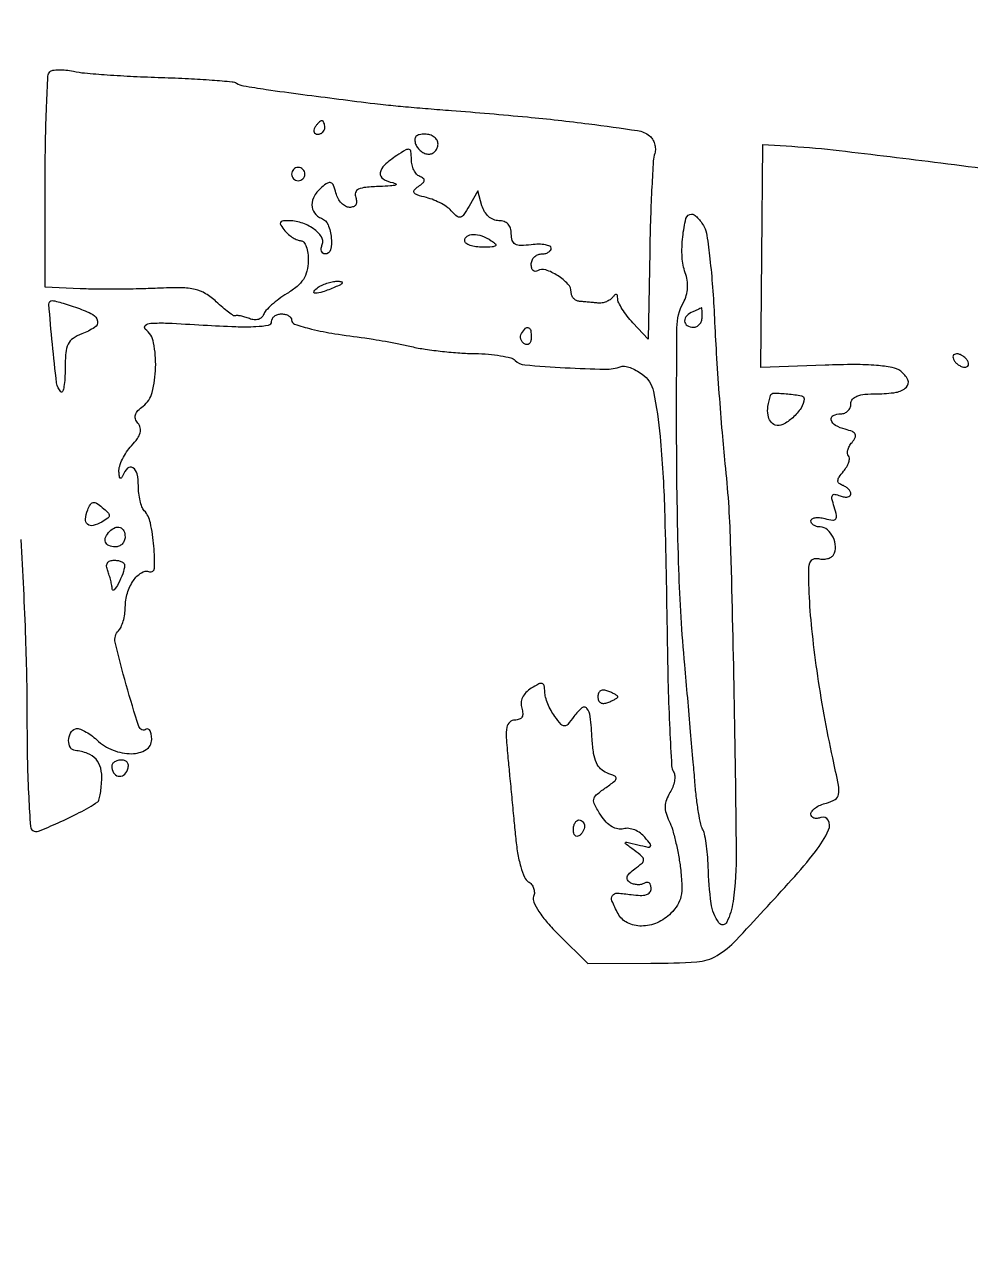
# Model space of a CAD drawing. Extents: x 0 to 4160, y 0 to 3120.
# Drawn here: x 1813.9 to 1956, y 2625.5 to 2809.5 of the extents above; entities that cross this region are included whole.
import ezdxf

# ---------------------------------------------------------------- set-up
doc = ezdxf.new("R2010")
doc.units = 0

msp = doc.modelspace()

# ---------------------------------------------------------------- linework, layer by layer
for points in [[(4159.499279, 606.274193, 0.000001), (4159.667734, 974.478125, 0.000057)], [(757.647081, 3119.740147, 0.000002), (520.492565, 3119.487217, 0.4139)], [(1464, 3119.996847, 0.000069), (1048.172693, 3119.935785, 0.000194)], [(1964.75, 0.149832, 0.000016), (2717.930904, 0.232101, 0.000028), (3351.473438, 0.357111)], [(1813.348642, 2732.10073, -0.005406), (1814.041835, 2717.272269, -0.008907), (1814.268823, 2704.724604, 0.005144), (1814.33311, 2698.638844, 0.008139), (1814.526755, 2693.425716, 0.003071), (1814.790924, 2688.994733, 0.242474), (1815.140792, 2688.412986, 0.236629), (1816.012559, 2688.335312, 0.009901), (1818.974729, 2689.572529, 0.017326), (1822.125219, 2691.094774, 0.022089), (1824.910391, 2692.722609, 0.193125), (1825.080149, 2692.962339, 0.013695), (1825.251992, 2693.779737, 0.017734), (1825.399644, 2694.795429, 0.012369), (1825.496992, 2695.949438, 0.072901), (1825.339037, 2697.778955, 0.125292), (1824.63533, 2699.127512, 0.122087), (1823.356833, 2699.997659, 0.067217), (1821.5, 2700.413633, -0.249358), (1820.789143, 2700.874202, -0.130989), (1820.52486, 2701.923875, -0.116958), (1820.809395, 2703.053734, -0.19478), (1821.545249, 2703.68175, -0.160756), (1822.091127, 2703.683369, -0.04085), (1822.918819, 2703.335888, -0.037396), (1823.848663, 2702.760812, -0.030354), (1824.753435, 2702.015083, 0.093654), (1827.186183, 2700.478796, 0.095748), (1829.992599, 2699.951901, 0.134587), (1832.148668, 2700.555332, 0.263436), (1833, 2702.059017, 0.038433), (1832.941931, 2702.81337, 0.082913), (1832.759767, 2703.364726, 0.157692), (1832.491178, 2703.626966, 0.259129), (1832.182185, 2703.612597, -0.485428), (1831.084593, 2704.013585, -0.010501), (1829.177093, 2710.275677, -0.010887), (1827.520612, 2716.685186, -0.259749), (1828.01173, 2718.41173, 0.091859), (1828.394003, 2718.967873, 0.03459), (1828.719038, 2719.858758, 0.032834), (1828.94674, 2720.901266, 0.034244), (1829.031803, 2721.95, -0.069251), (1829.355456, 2724.080611, -0.077296), (1830.24599, 2725.956041, -0.099334), (1831.443603, 2727.12941, -0.229491), (1832.66209, 2727.283741, 0.504183), (1833.411709, 2727.806319, 0.028465), (1833.316341, 2731.106563, 0.029304), (1832.80335, 2734.634517, 0.135972), (1831.873657, 2736.45, -0.098622), (1831.536847, 2737.003128, -0.030372), (1831.256637, 2737.943437, -0.029071), (1831.064364, 2739.058402, -0.028168), (1831, 2740.2, 0.054638), (1830.806014, 2741.969909, 0.194129), (1830.172361, 2742.892508, 0.351633), (1829.384938, 2742.820837, 0.105449), (1828.662281, 2741.75, -0.058946), (1828.454956, 2741.37165, -0.452665), (1828.277273, 2741.353531, -0.174488), (1828.137653, 2741.623832, -0.021818), (1828.078947, 2742.291813, -0.086969), (1828.188028, 2743.12962, -0.037283), (1828.605401, 2744.182211, -0.035441), (1829.229367, 2745.264731, -0.039091), (1829.981993, 2746.211047, 0.031803), (1830.847046, 2747.266801, 0.087044), (1831.264367, 2748.132472, 0.127493), (1831.280848, 2748.883571, 0.115775), (1830.934321, 2749.579139, -0.091655), (1830.571977, 2750.227037, -0.155324), (1830.560311, 2750.842866, -0.118499), (1830.923457, 2751.46962, -0.042317), (1831.702328, 2752.159905, 0.172691), (1833.072497, 2754.214294, 0.054308), (1833.587189, 2757.929027, 0.054314), (1833.290964, 2761.654102, 0.179009), (1832.039924, 2763.731051, -0.472915), (1832.033132, 2764.256871, -0.159195), (1832.8562, 2764.5899, -0.028713), (1835.401815, 2764.618742, -0.00386), (1840.75, 2764.330732, 0.005811), (1845.621061, 2764.087478, 0.022219), (1848.659574, 2764.106182, 0.031035), (1850.556216, 2764.320719, 0.363927), (1851, 2764.849681, -0.129505), (1851.115561, 2765.288362, -0.100695), (1851.440625, 2765.662094, -0.08882), (1851.926889, 2765.913422, -0.075107), (1852.5, 2766, -0.058897), (1853.073669, 2765.93219, -0.077911), (1853.559375, 2765.73207, -0.096447), (1853.884733, 2765.435806, -0.161345), (1854, 2765.087898, 0.325907), (1854.465215, 2764.449984, 0.017569), (1857.01178, 2763.73023, 0.020292), (1860.494101, 2763.025277, 0.009799), (1865, 2762.392312, -0.011938), (1866.264567, 2762.209155, -0.004091), (1868.0875, 2761.885164, -0.004063), (1870.093831, 2761.494723, -0.004687), (1872, 2761.089029, 0.01774), (1874.086798, 2760.701529, 0.009771), (1876.661562, 2760.368625, 0.009731), (1879.289327, 2760.132601, 0.015375), (1881.55, 2760.043551, -0.017797), (1883.555634, 2759.954817, -0.022211), (1885.405514, 2759.723841, -0.021184), (1886.90967, 2759.401681, -0.133801), (1887.583666, 2759.016334, 0.177462), (1889.025062, 2758.348057, 0.006541), (1895.117159, 2757.922236, 0.009431), (1901.056108, 2757.697401, 0.093962), (1903.5, 2758.112881, -0.138174), (1904.027891, 2758.155819, -0.038544), (1904.834631, 2757.932115, -0.035769), (1905.746805, 2757.525796, -0.030938), (1906.639171, 2756.975709, -0.192425), (1908.356187, 2754.333826, -0.025281), (1909.34594, 2747.582516, -0.016898), (1910.014918, 2736.668706, -0.003494), (1910.408268, 2717.425672, 0.003358), (1910.557352, 2710.033353, 0.005122), (1910.795516, 2703.621022, 0.002001), (1911.077589, 2698.135059, 0.125198), (1911.366289, 2697.216349, -0.126211), (1911.546472, 2696.638943, -0.055394), (1911.498658, 2695.833438, -0.049911), (1911.252654, 2694.94354, -0.047236), (1910.83187, 2694.102389, 0.049043), (1910.299672, 2693.028863, 0.084156), (1910.107284, 2692.051287, 0.079735), (1910.243832, 2691.028591, 0.040072), (1910.718568, 2689.811712, -0.040729), (1911.188921, 2688.601383, -0.013882), (1911.676655, 2686.778811, -0.013697), (1912.105957, 2684.727735, -0.015365), (1912.40375, 2682.733176, -0.018428), (1912.610905, 2680.16954, -0.062884), (1912.474344, 2678.504331, -0.086441), (1911.962324, 2677.221958, -0.058332), (1910.983176, 2675.983176, -0.092462), (1908.919226, 2674.568124, -0.102973), (1906.561528, 2674.062204, -0.11853), (1904.448756, 2674.556462, -0.154623), (1903.035184, 2675.934259, -0.022595), (1902.124153, 2677.83861, -0.256465), (1902.205471, 2678.64039, -0.26079), (1902.922998, 2678.993564, -0.023231), (1905, 2678.786692, 0.026543), (1906.380914, 2678.658375, 0.086439), (1907.288236, 2678.779644, 0.156193), (1907.803016, 2679.143431, 0.162846), (1908, 2679.73221, 0.076494), (1907.925532, 2680.216119, 0.153853), (1907.70625, 2680.529401, 0.186445), (1907.380448, 2680.625253, 0.11831), (1907, 2680.5, -0.089931), (1906.532153, 2680.316278, -0.059647), (1905.9555, 2680.272564, -0.057772), (1905.363278, 2680.367471, -0.069927), (1904.84851, 2680.593626, -0.126418), (1904.460038, 2680.997696, -0.212635), (1904.416095, 2681.457958, -0.121398), (1904.759079, 2681.99845, -0.033101), (1905.539639, 2682.652643, 0.018712), (1906.651708, 2683.531497, 0.228819), (1906.864157, 2684.014091, 0.21073), (1906.626877, 2684.504572, 0.015795), (1905.44113, 2685.450263, -0.003376), (1904.167345, 2686.415407, -0.396561), (1904.13695, 2686.60308, -0.311959), (1904.338315, 2686.681528, -0.002798), (1906, 2686.276848, 0.007846), (1907.531328, 2685.920253, 0.260958), (1907.879325, 2686.026923, 0.365825), (1907.89836, 2686.336396, 0.011791), (1907.069857, 2687.396108, 0.067204), (1906.390817, 2688.028005, 0.058932), (1905.538694, 2688.490781, 0.061876), (1904.650273, 2688.723506, 0.097402), (1903.865674, 2688.675124, -0.113169), (1903.009623, 2688.649093, -0.08564), (1902.129012, 2688.986445, -0.069947), (1901.264733, 2689.680186, -0.043707), (1900.460022, 2690.701357, -0.019877), (1899.526078, 2692.258389, -0.164089), (1899.384117, 2693.060065, -0.179565), (1899.763855, 2693.7464, -0.024775), (1901.074175, 2694.764507, 0.008624), (1902.498504, 2695.799214, 0.202905), (1902.742757, 2696.220989, 0.326938), (1902.54871, 2696.570007, 0.019276), (1901.361784, 2697.061871, -0.10316), (1900.421903, 2697.651005, -0.098393), (1899.776783, 2698.575718, -0.066165), (1899.369988, 2699.985875, -0.022448), (1899.148314, 2702.113287, 0.012112), (1898.863403, 2705.531527, 0.14166), (1898.361256, 2706.757216, 0.423486), (1897.606562, 2706.83244, 0.059469), (1896.418239, 2705.557298, -0.015239), (1895.471914, 2704.342611, -0.223362), (1894.99356, 2704.118017, -0.219406), (1894.510456, 2704.341049, -0.01469), (1893.531803, 2705.55887, -0.036636), (1892.967413, 2706.431079, -0.02898), (1892.485547, 2707.446345, -0.029789), (1892.148029, 2708.445943, -0.062077), (1892.031803, 2709.258474, 0.041518), (1891.939448, 2710.169114, 0.292438), (1891.648838, 2710.479147, 0.185739), (1891.127697, 2710.417059, 0.018096), (1890.007477, 2709.772596, 0.058436), (1889.2079, 2709.132613, 0.083858), (1888.687803, 2708.391228, 0.093964), (1888.476551, 2707.587548, 0.094529), (1888.574865, 2706.764123, -0.058052), (1888.725632, 2705.985879, -0.152826), (1888.598685, 2705.438577, -0.177836), (1888.201427, 2705.112319, -0.084094), (1887.53833, 2705, 0.186749), (1886.762254, 2704.699663, 0.164949), (1886.340402, 2703.937199, 0.060214), (1886.250669, 2702.394885, 0.008714), (1886.501515, 2699.25, -0.000194), (1886.756912, 2696.615278, -0.00011), (1887.06405, 2693.426563, -0.00011), (1887.372047, 2690.214098, -0.000182), (1887.630664, 2687.5, 0.018121), (1887.951782, 2685.060391, 0.027523), (1888.422887, 2682.974678, 0.028953), (1888.9768, 2681.383864, 0.166145), (1889.558557, 2680.723553, -0.093772), (1890.035109, 2680.317023, -0.083385), (1890.354092, 2679.748284, -0.08355), (1890.469383, 2679.107605, -0.094717), (1890.359254, 2678.493818, 0.200651), (1890.384608, 2677.638553, 0.039228), (1891.14466, 2676.260728, 0.033405), (1892.409298, 2674.594741, 0.018689), (1894.150788, 2672.738275), (1898.5, 2668.436019), (1907.963098, 2668.46801, 0.014852), (1914.87255, 2668.696672, 0.118651), (1917.897568, 2669.629044, 0.071391), (1920.755165, 2671.929115, 0.0034), (1929.100047, 2681, 0.018894), (1932.667403, 2685.242606, 0.055559), (1934.659582, 2688.489275, 0.239922), (1934.613304, 2689.954063, 0.374885), (1933.5, 2690.361626, -0.063747), (1932.926034, 2690.221723, -0.110673), (1932.440625, 2690.274687, -0.151583), (1932.121455, 2690.507403, -0.161357), (1932, 2690.873959, -0.175208), (1932.16591, 2691.33289, -0.063264), (1932.680803, 2691.813185, -0.05309), (1933.430689, 2692.240759, -0.04158), (1934.317629, 2692.543584, 0.06898), (1935.651703, 2693.08208, 0.23104), (1936.165981, 2693.84144, 0.084222), (1936.128502, 2695.236341, 0.005192), (1935.279716, 2699.312636, -0.009423), (1933.984021, 2705.810224, -0.009065), (1932.915686, 2712.436319, -0.009469), (1932.142368, 2718.702592, -0.015051), (1931.744227, 2724.091179, -0.008461), (1931.661468, 2727.186373, -0.068439), (1931.840754, 2728.592109, -0.217681), (1932.323916, 2729.174911, -0.178305), (1933.137141, 2729.254061, 0.061891), (1933.809051, 2729.164677, 0.064039), (1934.474352, 2729.244409, 0.07098), (1935.032933, 2729.473298, 0.122253), (1935.390385, 2729.82264, 0.153384), (1935.699685, 2731.038123, 0.09801), (1935.335243, 2732.461745, 0.10211), (1934.475361, 2733.593984, 0.181391), (1933.393011, 2734, -0.063222), (1932.860404, 2734.067616, -0.08125), (1932.409197, 2734.266249, -0.098344), (1932.107275, 2734.560716, -0.151606), (1932, 2734.90638, -0.255533), (1932.165159, 2735.208444, -0.10143), (1932.620945, 2735.384131, -0.066853), (1933.303796, 2735.406149, -0.038645), (1934.113855, 2735.259975, 0.028505), (1935.2729, 2735.026492, 0.266506), (1935.728281, 2735.20791, 0.226861), (1935.845782, 2735.722229, 0.021445), (1935.498455, 2737.004867, -0.018672), (1935.164438, 2738.211802, -0.181601), (1935.230264, 2738.728821, -0.324147), (1935.582772, 2738.902574, -0.0494), (1936.384601, 2738.682657, 0.046714), (1937.003605, 2738.50931, 0.08584), (1937.525476, 2738.504913, 0.135659), (1937.867745, 2738.662924, 0.220634), (1938, 2738.948051, 0.123264), (1937.907419, 2739.317884, 0.068334), (1937.632812, 2739.696866, 0.061519), (1937.227974, 2740.027212, 0.059288), (1936.75, 2740.254045, -0.091989), (1936.218965, 2740.549777, -0.241202), (1936.05168, 2740.939078, -0.132336), (1936.240659, 2741.489622, -0.024085), (1936.892501, 2742.361545, 0.038727), (1937.379134, 2743.053819, 0.054883), (1937.689768, 2743.739024, 0.069166), (1937.79377, 2744.317573, 0.209265), (1937.651177, 2744.682157, -0.182424), (1937.494781, 2745.028161, -0.079097), (1937.543047, 2745.538879, -0.063243), (1937.777627, 2746.128919, -0.047035), (1938.173127, 2746.708605, 0.05379), (1938.656945, 2747.438683, 0.242952), (1938.657491, 2747.934074, 0.181839), (1938.233009, 2748.318163, 0.029998), (1937.164451, 2748.667246, -0.063951), (1935.70372, 2749.256628, -0.198049), (1935.057613, 2750.074635, -0.364136), (1935.354091, 2750.736865, -0.11334), (1936.5, 2751, 0.099038), (1937.072457, 2751.114514, 0.097945), (1937.559375, 2751.440625, 0.097945), (1937.885486, 2751.927543, 0.099038), (1938, 2752.5, -0.175136), (1938.246885, 2753.183221, -0.129111), (1938.906831, 2753.654846, -0.070251), (1940.086435, 2753.92286, -0.020789), (1941.940983, 2754, 0.039334), (1944.78075, 2754.223747, 0.152662), (1946.343205, 2754.998332, 0.324238), (1946.545867, 2756.108969, 0.123834), (1945.483268, 2757.388576, 0.112043), (1944.196882, 2757.944956, 0.026161), (1941.851832, 2758.258112, 0.020587), (1938.585312, 2758.386475, 0.00836), (1934.13313, 2758.303608), (1924.5, 2757.963133), (1924.649444, 2774.701167), (1924.798888, 2791.439201), (1929.149444, 2791.172008, -0.013992), (1936.233338, 2790.537579, -0.001758), (1951.51826, 2788.68183, -0.002249), (1967.940305, 2786.554365, -0.003554)]]:
    msp.add_lwpolyline(points, format="xyb")
for points in [[(1834.47587, 2801.510902, -0.00468), (1838.522798, 2801.351467, -0.006867), (1842.077319, 2801.129126, -0.003591), (1845.070419, 2800.87896, -0.116271), (1845.758153, 2800.64947, 0.096714), (1846.78012, 2800.263928, 0.005293), (1850.18498, 2799.723775, 0.004616), (1855.677357, 2798.963699, 0.000727), (1866.5, 2797.583661, 0.007442), (1868.177669, 2797.397533, 0.001566), (1871.115625, 2797.125059, 0.00164), (1874.525774, 2796.830833, 0.001554), (1878, 2796.553428, -0.004427), (1889.41411, 2795.576016, -0.008256), (1898.636931, 2794.550037, -0.005126), (1905.962209, 2793.536039, -0.133366), (1907.772578, 2792.742799, -0.086684), (1908.221474, 2792.230702, -0.065777), (1908.523411, 2791.546186, -0.065234), (1908.638998, 2790.800461, -0.081893), (1908.541581, 2790.108817, 0.060249), (1908.332025, 2788.976489, 0.002862), (1908.111786, 2785.11149, 0.004664), (1907.918931, 2780.508241, 0.003336), (1907.785596, 2775.355828), (1907.533185, 2762.211656), (1905.266593, 2764.65735, -0.021994), (1904.397844, 2765.681618, -0.025005), (1903.661313, 2766.736674, -0.025318), (1903.132831, 2767.684096, -0.111817), (1902.984687, 2768.301522, 0.048041), (1902.935381, 2768.752982, 0.284119), (1902.778959, 2768.918072, 0.26172), (1902.548895, 2768.85853, 0.043017), (1902.234687, 2768.5, -0.088234), (1901.843246, 2768.127093, -0.053975), (1901.275189, 2767.833304, -0.051982), (1900.628269, 2767.657336, -0.062892), (1900, 2767.63465, -0.00017), (1899.334613, 2767.694608, -0.000114), (1898.573437, 2767.763631, -0.000114), (1897.835938, 2767.830847, -0.000225), (1897.25, 2767.88465, -0.0967), (1896.772766, 2768.024375, -0.089057), (1896.367188, 2768.33608, -0.088932), (1896.094947, 2768.76984, -0.096066), (1896, 2769.259453, 0.192693), (1895.51014, 2770.483345, 0.060458), (1893.956944, 2771.761566, 0.060987), (1892.172709, 2772.614651, 0.223028), (1890.959323, 2772.47486, -0.147374), (1890.59538, 2772.37768, -0.1916), (1890.281801, 2772.51409, -0.133441), (1890.069949, 2772.887074, -0.062892), (1890, 2773.440983, -0.095165), (1890.114295, 2774.036055, -0.09695), (1890.440625, 2774.542039, -0.098802), (1890.927627, 2774.880765, -0.103052), (1891.5, 2775, 0.05598), (1892.073774, 2775.064441, 0.075471), (1892.559375, 2775.255218, 0.094766), (1892.885007, 2775.537362, 0.168534), (1893, 2775.868827, 0.300076), (1892.795171, 2776.179389, 0.058369), (1892.11875, 2776.37983, 0.044786), (1891.149827, 2776.459425, 0.027097), (1890, 2776.388357, -0.025251), (1888.427726, 2776.285353, -0.128943), (1887.584605, 2776.493057, -0.19746), (1887.145593, 2777.032757, -0.073375), (1887, 2778.019529, 0.073341), (1886.875798, 2778.861718, 0.117393), (1886.512257, 2779.487111, 0.121453), (1885.916406, 2779.868026, 0.081953), (1885.116631, 2780, -0.101617), (1884.322735, 2780.16303, -0.081056), (1883.583831, 2780.633351, -0.074764), (1882.983911, 2781.355874, -0.066954), (1882.595301, 2782.25), (1881.95734, 2784.5), (1880.657272, 2782.182334, -0.019829), (1879.890809, 2780.934597, -0.165385), (1879.371503, 2780.537778, -0.25682), (1878.848213, 2780.631969, -0.049342), (1878.137584, 2781.334221, 0.063978), (1877.481753, 2781.945546, 0.029711), (1876.495785, 2782.567971, 0.028836), (1875.367774, 2783.107369, 0.035636), (1874.261137, 2783.470595, -0.015865), (1872.890613, 2783.861182, -0.160361), (1872.416686, 2784.204826, -0.352439), (1872.437412, 2784.600903, -0.058295), (1873.052155, 2785.144839, 0.028677), (1873.72092, 2785.669516, 0.181537), (1873.920657, 2786.044843, 0.274047), (1873.784824, 2786.361629, 0.061402), (1873.25, 2786.659464, -0.119486), (1872.771516, 2787.003453, -0.063391), (1872.367188, 2787.616526, -0.057521), (1872.093001, 2788.387947, -0.056708), (1872, 2789.205305, 0.026081), (1871.93892, 2790.375465, 0.311453), (1871.659543, 2790.701712, 0.20159), (1871.14542, 2790.629746, 0.012304), (1869.804806, 2789.78639, 0.037556), (1867.959375, 2788.350549, 0.173011), (1867.329609, 2787.175172, 0.29917), (1867.742087, 2786.280854, 0.092378), (1869.192368, 2785.713285, -0.091678), (1869.655749, 2785.532682, -0.645855), (1869.633008, 2785.359542, -0.056217), (1868.843418, 2785.215071, -0.009096), (1867.281385, 2785.136182, 0.014453), (1865.14343, 2785.005232, 0.083204), (1864.050452, 2784.719033, 0.215747), (1863.613826, 2784.224894, 0.167828), (1863.638374, 2783.5, -0.075598), (1863.77361, 2782.882194, -0.154259), (1863.656082, 2782.405063, -0.166354), (1863.295259, 2782.105142, -0.091201), (1862.72362, 2782, -0.129708), (1862.111569, 2782.161493, -0.073895), (1861.504788, 2782.635808, -0.065542), (1860.994812, 2783.336871, -0.06063), (1860.667246, 2784.164451, 0.026951), (1860.303042, 2785.302728, 0.206411), (1859.920793, 2785.696411, 0.239765), (1859.41081, 2785.656748, 0.036131), (1858.550615, 2785.042006, 0.084841), (1857.450521, 2783.759004, 0.132952), (1857.05797, 2782.368603, 0.162835), (1857.446342, 2781.164572, 0.143352), (1858.5, 2780.361626, -0.206727), (1859.482581, 2779.400964, -0.072672), (1859.969176, 2777.445427, -0.084806), (1859.841546, 2775.63605, -0.345647), (1859.031385, 2775, -0.173789), (1858.708156, 2775.115846, -0.1496), (1858.507739, 2775.418097, -0.104864), (1858.471037, 2775.878468, -0.059319), (1858.608944, 2776.423308, 0.244383), (1858.476754, 2777.588535, 0.093485), (1857.295492, 2778.785582, 0.074877), (1855.453481, 2779.689345, 0.076814), (1853.443297, 2780, 0.032766), (1852.588945, 2779.943952, 0.296352), (1852.317829, 2779.712221, 0.227411), (1852.382231, 2779.312799, 0.021414), (1853, 2778.5, 0.041373), (1853.562604, 2777.926059, 0.039118), (1854.222166, 2777.440625, 0.041639), (1854.876276, 2777.105844, 0.097765), (1855.412422, 2777, -0.234104), (1855.857371, 2776.779592, -0.076162), (1856.2184, 2776.117024, -0.056687), (1856.450938, 2775.139874, -0.036106), (1856.507306, 2773.971273, -0.053804), (1856.30263, 2772.423611, -0.08392), (1855.77225, 2771.19132, -0.075964), (1854.821995, 2770.11987, -0.03683), (1853.327996, 2769.053272, 0.021536), (1852.107896, 2768.237326, 0.024162), (1851.010353, 2767.348286, 0.024419), (1850.158843, 2766.509337, 0.105956), (1849.800696, 2765.902088, -0.128711), (1849.507387, 2765.452214, -0.114819), (1849.01909, 2765.180119, -0.096071), (1848.384558, 2765.124017, -0.065855), (1847.679532, 2765.292733, 0.018007), (1846.998438, 2765.526327, 0.023339), (1846.358409, 2765.688198, 0.022056), (1845.825497, 2765.772527, 0.154052), (1845.570066, 2765.722644, -0.274945), (1845.303873, 2765.732781, -0.013763), (1844.555505, 2766.247207, -0.0189), (1843.666954, 2766.94761, -0.012215), (1842.690494, 2767.82104, 0.049909), (1841.100178, 2769.041217, 0.082409), (1839.537937, 2769.683876, 0.055522), (1837.447795, 2769.925078, 0.012473), (1833.85993, 2769.849782, -0.005942), (1831.042215, 2769.75382, -0.00401), (1827.826042, 2769.708341, -0.00404), (1824.714986, 2769.714441, -0.00802), (1822.25, 2769.778742), (1817, 2770), (1817, 2785.833333, -0.004143), (1817.050705, 2791.952839, -0.006462), (1817.206154, 2797.221779, -0.00233), (1817.418639, 2801.731944, -0.1855), (1817.701799, 2802.368466, -0.157259), (1818.154076, 2802.600166, -0.034866), (1819.031529, 2802.680916, -0.032968), (1820.104516, 2802.633839, -0.026617), (1821.243034, 2802.446621, 0.031519), (1822.930917, 2802.186017, 0.004894), (1826.301447, 2801.9145, 0.005437), (1830.288463, 2801.676108, 0.004708)], [(1857.5, 2794, 0.082592), (1857.343488, 2793.6179, 0.161196), (1857.3746, 2793.29375, 0.182303), (1857.586039, 2793.078288, 0.108972), (1857.940983, 2793, 0.093332), (1858.345238, 2793.076123, 0.09642), (1858.688914, 2793.29375, 0.099167), (1858.918938, 2793.618444, 0.105053), (1859, 2794, 0.042167), (1858.967655, 2794.382849, 0.061769), (1858.870461, 2794.70625, 0.081139), (1858.727648, 2794.92554, 0.210953), (1858.559017, 2795, 0.151918), (1858.34829, 2794.934461, 0.038439), (1858.066025, 2794.70625, 0.035638), (1857.768994, 2794.382774, 0.029505)], [(1872.638374, 2791.5, 0.074185), (1872.962529, 2790.926569, 0.064359), (1873.454091, 2790.440625, 0.06686), (1874.031441, 2790.111903, 0.096313), (1874.606989, 2790, 0.106859), (1875.13847, 2790.114899, 0.099462), (1875.590803, 2790.440625, 0.095925), (1875.894051, 2790.92737, 0.091732), (1876, 2791.5, 0.130258), (1875.848362, 2792.072192, 0.100732), (1875.421897, 2792.559511, 0.088591), (1874.783784, 2792.887182, 0.074555), (1874.031385, 2793, 0.051069), (1873.183769, 2792.9132, 0.155809), (1872.68592, 2792.632608, 0.195231), (1872.507681, 2792.163102, 0.086117)], [(1854, 2787, 0.099038), (1854.076342, 2786.618362, 0.097945), (1854.29375, 2786.29375, 0.097945), (1854.618362, 2786.076342, 0.099038), (1855, 2786, 0.099038), (1855.381638, 2786.076342, 0.097945), (1855.70625, 2786.29375, 0.097945), (1855.923658, 2786.618362, 0.099038), (1856, 2787, 0.099038), (1855.923658, 2787.381638, 0.097945), (1855.70625, 2787.70625, 0.097945), (1855.381638, 2787.923658, 0.099038), (1855, 2788, 0.099038), (1854.618362, 2787.923658, 0.097945), (1854.29375, 2787.70625, 0.097945), (1854.076342, 2787.381638, 0.099038)], [(1915.949145, 2779.095023, -0.087572), (1916.375443, 2777.794261, -0.007342), (1916.82656, 2774.270157, -0.009594), (1917.224822, 2770.020641, -0.007265), (1917.504431, 2765.345023, 0.004137), (1917.786164, 2760.081585, 0.002739), (1918.192799, 2754.041975, 0.002756), (1918.652428, 2748.177501, 0.005352), (1919.095448, 2743.5, -0.018765), (1919.884963, 2731.840261, -0.002945), (1920.442009, 2708.820328, -0.002038), (1920.777138, 2685.265498, -0.036859), (1920.299008, 2677.75, -0.075551), (1919.381284, 2674.652429, -0.574172), (1918.175132, 2674.544162, -0.12182), (1917.021645, 2677.470706, -0.025546), (1916.567644, 2683, 0.013247), (1916.464079, 2684.8043, 0.015595), (1916.267673, 2686.504411, 0.014569), (1916.016976, 2687.919515, 0.087641), (1915.741437, 2688.610762, -0.087896), (1915.448043, 2689.347889, -0.009898), (1915.117892, 2691.125202, -0.011758), (1914.814254, 2693.27433, -0.009296), (1914.583964, 2695.610762, 0.001322), (1914.332535, 2698.658908, 0.000411), (1913.938964, 2703.236612, 0.000411), (1913.490775, 2708.35107, 0.000453), (1913.048375, 2713.301108, -0.014375), (1912.167954, 2727.647142, -0.007227), (1911.839664, 2745.791664, -0.00298), (1911.881787, 2763.92448, -0.121369), (1912.850431, 2767.720528, 0.053923), (1913.278719, 2768.781547, 0.053461), (1913.471831, 2769.912697, 0.053212), (1913.421079, 2771.063999, 0.05245), (1913.128768, 2772.184525, -0.079333), (1912.652541, 2774.514042, -0.037672), (1912.750762, 2777.583301, -0.033148), (1913.233576, 2780.336949, -0.345587), (1914.078316, 2781, -0.156855), (1914.474679, 2780.872521, -0.04305), (1914.97904, 2780.440413, -0.039064), (1915.49628, 2779.824159, -0.032207)], [(1884, 2777, -0.043106), (1884.628119, 2776.512621, -0.461139), (1884.616929, 2776.228862, -0.155556), (1884.150937, 2776.054211, -0.011096), (1882.75, 2776.015313, -0.03458), (1881.696678, 2776.082357, -0.052836), (1880.807812, 2776.298248, -0.069028), (1880.19699, 2776.617555, -0.242407), (1880, 2777, -0.251537), (1880.363212, 2777.676305, -0.147327), (1881.2663, 2777.948307, -0.089354), (1882.582896, 2777.711128, -0.05437)], [(1860.5, 2770, -0.019739), (1858.686554, 2769.304162, -0.081911), (1857.533606, 2769.114008, -0.608383), (1857.381869, 2769.407129, -0.095694), (1858, 2770, -0.040566), (1858.684071, 2770.367204, -0.028934), (1859.5, 2770.668473, -0.029384), (1860.317134, 2770.865933, -0.053798), (1861, 2770.914402, -0.051935), (1861.535375, 2770.838733, -0.491407), (1861.615423, 2770.656114, -0.152377), (1861.341871, 2770.391929, -0.014925)], [(1821.850777, 2766.902175, -0.035553), (1824.148375, 2765.913098, -0.236346), (1824.860561, 2764.934343, -0.301603), (1824.425511, 2763.962729, -0.0502), (1822.5, 2763, 0.059902), (1821.191315, 2762.313715, 0.12962), (1820.455807, 2761.458608, 0.0923), (1820.096938, 2760.154143, 0.0211), (1820, 2757.858084, -0.014032), (1819.956049, 2756.292267, -0.029332), (1819.816467, 2755.081429, -0.046372), (1819.615329, 2754.343474, -0.545465), (1819.375205, 2754.291461, -0.167849), (1818.71893, 2755.640397, -0.005938), (1818.084341, 2761.475534, -0.004054), (1817.553949, 2767.463682, -0.437914), (1818.048874, 2768, -0.064353), (1818.456601, 2767.947305, -0.006013), (1819.434913, 2767.677514, -0.007644), (1820.59705, 2767.322603, -0.005935)], [(1914.25, 2766.337719, 0.10621), (1913.344368, 2765.724563, 0.202618), (1913.03671, 2764.917474, 0.250315), (1913.418496, 2764.260128, 0.139409), (1914.333333, 2764, 0.111732), (1914.841974, 2764.115099, 0.100101), (1915.275, 2764.440625, 0.094518), (1915.565493, 2764.927262, 0.087646), (1915.666667, 2765.5, 0.005217), (1915.660721, 2766.06985, 0.009427), (1915.642188, 2766.536184, 0.0049), (1915.61671, 2766.908217, 0.630787), (1915.583333, 2766.921053, -0.084727), (1915.514749, 2766.875198, -0.001967), (1915.157292, 2766.717133, -0.004315), (1914.735034, 2766.53672, -0.002906)], [(1890, 2762.440983, -0.067432), (1889.925389, 2761.890269, -0.140899), (1889.701458, 2761.524436, -0.190788), (1889.36964, 2761.397824, -0.136093), (1888.983688, 2761.510081, -0.090427), (1888.639411, 2761.820631, -0.095498), (1888.434921, 2762.22714, -0.099685), (1888.401101, 2762.665803, -0.108373), (1888.542705, 2763.069098, -0.050477), (1889.13314, 2763.838655, -0.315493), (1889.592818, 2763.933879, -0.25701), (1889.914842, 2763.519563, -0.039415)], [(1953.5, 2759, 0.064269), (1953.810561, 2758.617474, 0.051777), (1954.230237, 2758.29375, 0.053414), (1954.689814, 2758.073533, 0.085235), (1955.118034, 2758, 0.117858), (1955.449529, 2758.079239, 0.186277), (1955.642737, 2758.29375, 0.154201), (1955.661825, 2758.617617, 0.076764), (1955.5, 2759, 0.064269), (1955.189439, 2759.382526, 0.051777), (1954.769763, 2759.70625, 0.053414), (1954.310186, 2759.926467, 0.085235), (1953.881966, 2760, 0.117858), (1953.550471, 2759.920761, 0.186277), (1953.357263, 2759.70625, 0.154201), (1953.338175, 2759.382383, 0.076764)], [(1930.968197, 2753.25, -0.136506), (1930.51941, 2751.866681, -0.062343), (1929.271764, 2750.413883, -0.064237), (1927.785474, 2749.378622, -0.214845), (1926.62745, 2749.312719, -0.15327), (1925.926542, 2749.868679, -0.110119), (1925.556513, 2750.80409, -0.076852), (1925.551373, 2752.110836, -0.036898), (1925.923489, 2753.75, -0.336594), (1926.433877, 2754.117802, -0.018469), (1928.530033, 2753.987972, -0.018455), (1930.601742, 2753.705108, -0.376566)], [(1825.488185, 2734.73345, -0.064526), (1824.1846, 2734.210768, -0.247612), (1823.3616, 2734.406077, -0.245746), (1823.054125, 2735.197901, -0.0638), (1823.388295, 2736.569496, -0.04311), (1823.787648, 2737.390816, -0.219743), (1824.196423, 2737.670141, -0.186575), (1824.72133, 2737.562603, -0.030445), (1825.575021, 2736.937738, -0.022107), (1826.431944, 2736.160099, -0.210277), (1826.609048, 2735.710359, -0.232348), (1826.388876, 2735.303446, -0.027014)], [(1829, 2732.5, -0.099038), (1828.885486, 2731.927543, -0.097945), (1828.559375, 2731.440625, -0.097945), (1828.072457, 2731.114514, -0.099038), (1827.5, 2731, -0.103678), (1826.569797, 2731.19498, -0.206496), (1826.066255, 2731.735179, -0.193059), (1826.095775, 2732.503522, -0.091649), (1826.666667, 2733.333333, -0.091649), (1827.496478, 2733.904225, -0.193059), (1828.264821, 2733.933745, -0.206496), (1828.80502, 2733.430203, -0.103678)], [(1828.929715, 2728.25, -0.064842), (1828.642387, 2726.982631, -0.031609), (1827.971544, 2725.462668, -0.060307), (1827.360877, 2724.568729, -0.670181), (1827.070285, 2724.668213, 0.031568), (1827.001056, 2725.227261, 0.01379), (1826.842343, 2725.957913, 0.013583), (1826.630596, 2726.727077, 0.017653), (1826.393011, 2727.418213, -0.067159), (1826.230887, 2728.103551, -0.16701), (1826.348199, 2728.59835, -0.176865), (1826.737605, 2728.898658, -0.076855), (1827.393011, 2729, -0.044961), (1828.003125, 2728.945026, -0.068689), (1828.507301, 2728.779687, -0.093907), (1828.833488, 2728.53616, -0.212008)], [(1900, 2708.5, 0.098585), (1900.107791, 2707.958625, 0.165571), (1900.410795, 2707.614011, 0.14841), (1900.889304, 2707.503621, 0.074756), (1901.5, 2707.638374, 0.015549), (1902.074741, 2707.879681, 0.023203), (1902.559375, 2708.128913, 0.019892), (1902.925857, 2708.35928, 0.247326), (1903, 2708.5, 0.247326), (1902.925857, 2708.64072, 0.019892), (1902.559375, 2708.871087, 0.023203), (1902.074741, 2709.120319, 0.015549), (1901.5, 2709.361626, 0.074756), (1900.889304, 2709.496379, 0.14841), (1900.410795, 2709.385989, 0.165571), (1900.107791, 2709.041375, 0.098585)], [(1827, 2698.059017, 0.13423), (1827.265664, 2697.087259, 0.204571), (1827.960558, 2696.576874, 0.217321), (1828.775238, 2696.74038, 0.145599), (1829.36383, 2697.505744, 0.076022), (1829.497106, 2698.117056, 0.151817), (1829.381367, 2698.593244, 0.165347), (1829.02676, 2698.893936, 0.094172), (1828.468615, 2699, 0.062212), (1827.907066, 2698.929858, 0.080499), (1827.431406, 2698.723586, 0.097959), (1827.113055, 2698.417889, 0.153789)], [(1898, 2689.059017, -0.076861), (1897.938439, 2688.660916, -0.053298), (1897.755208, 2688.243158, -0.05288), (1897.485481, 2687.869696, -0.071639), (1897.166667, 2687.603006, -0.16277), (1896.850897, 2687.528782, -0.190804), (1896.578125, 2687.66697, -0.124167), (1896.393656, 2688.023273, -0.05773), (1896.333333, 2688.543989, -0.055286), (1896.395108, 2689.100961, -0.074868), (1896.578125, 2689.572297, -0.094314), (1896.848724, 2689.888458, -0.170324), (1897.166667, 2690, -0.112153), (1897.484563, 2689.927786, -0.100145), (1897.755208, 2689.723586, -0.094392), (1897.936779, 2689.418314, -0.087308)]]:
    msp.add_lwpolyline(points, format="xyb", close=True)

doc.saveas('drawing.dxf')
